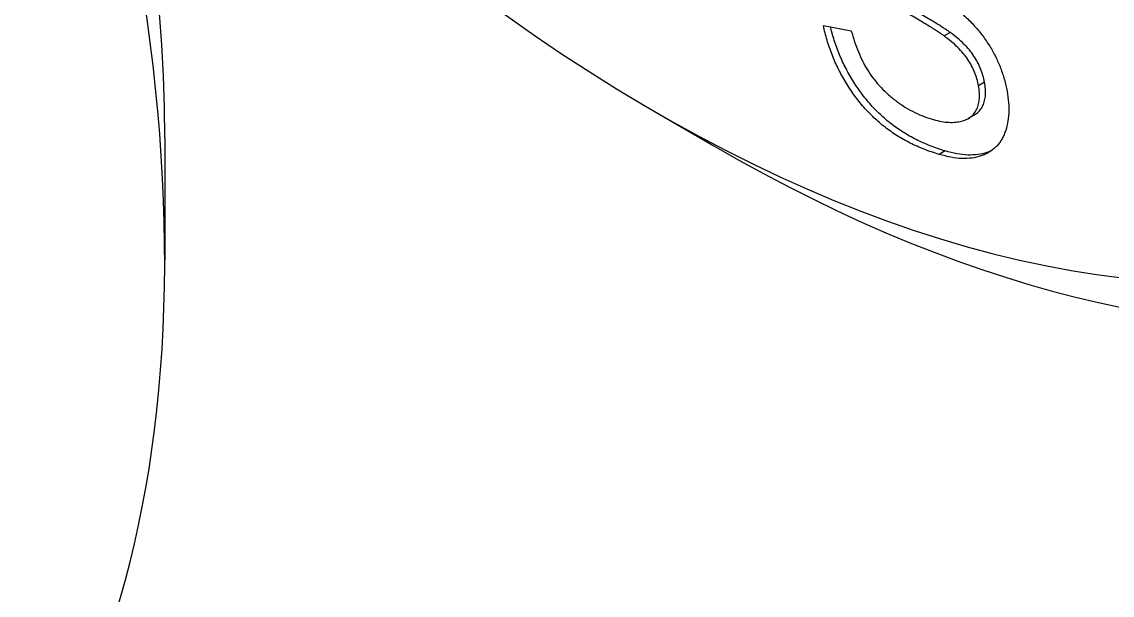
# Model space of a CAD drawing. Header units: millimetres. Extents: x 0 to 7722, y 0 to 5460.
# Drawn here: x 4571.55 to 4578.02, y 3542.6 to 3546 of the extents above; entities that cross this region are included whole.
import ezdxf

# ---------------------------------------------------------------- set-up
doc = ezdxf.new("R2010")
doc.units = ezdxf.units.MM
doc.header["$LTSCALE"] = 5
doc.layers.get('0').update_dxf_attribs({"linetype": 'CONTINUOUS'})

# ---------------------------------------------------------------- blocks, each defined once
blk = doc.blocks.new('RWFWFWEWEFWEFWEF')
for p, q in [((65.8052, -88.2821), (65.9705, -88.3133)), ((66.5575, -88.3237), (66.5215, -88.3443)), ((66.762, -88.6186), (66.7261, -88.6393)), ((64.7972, -88.7883), (65.155, -88.9959)), ((66.7015, -88.8127), (66.6655, -88.8334)), ((61.896, -88.9489), (61.896, -89.6729)), ((66.5279, -89.0261), (66.492, -89.0468))]:
    blk.add_line(p, q)
for centre, major_axis, start_param, end_param in [((65.1851, -80.0218), (-5.4885, 9.5309), 2.354261, 7.070517), ((64.8258, -80.2286), (-5.2349, 9.0906), 1.877073, 7.547705), ((55.1608, -85.7944), (4.7533, -8.2542), 0, 3.141593), ((55.7894, -85.4324), (4.3096, -7.4838), 0.787332, 2.354261)]:
    blk.add_ellipse(centre, major_axis=major_axis, ratio=0.578093, start_param=start_param, end_param=end_param)
for points, knots in [([(66.5215, -88.3443), (66.5158, -88.3402), (66.5031, -88.331), (66.4816, -88.3173), (66.4559, -88.3004), (66.4259, -88.282), (66.3916, -88.2615), (66.353, -88.2384), (66.3101, -88.2134), (66.2643, -88.1869), (66.2181, -88.16), (66.1741, -88.1335), (66.1336, -88.1082), (66.0967, -88.0844), (66.0632, -88.062), (66.0334, -88.0401), (66.0069, -88.0203), (65.9907, -88.0064), (65.9831, -87.9999)], [0, 0, 0, 0, 0.031864, 0.071519, 0.11938, 0.175091, 0.238186, 0.309987, 0.389185, 0.476439, 0.564346, 0.646173, 0.720794, 0.789209, 0.851638, 0.907197, 0.956691, 1, 1, 1, 1]), ([(66.5575, -88.3237), (66.5518, -88.3196), (66.539, -88.3103), (66.5175, -88.2966), (66.4918, -88.2797), (66.4618, -88.2613), (66.4275, -88.2408), (66.3889, -88.2177), (66.346, -88.1927), (66.3003, -88.1662), (66.254, -88.1394), (66.21, -88.1128), (66.1696, -88.0875), (66.1326, -88.0637), (66.0992, -88.0413), (66.0693, -88.0194), (66.0428, -87.9996), (66.0266, -87.9857), (66.019, -87.9792)], [0, 0, 0, 0, 0.031864, 0.071519, 0.11938, 0.175091, 0.238186, 0.309987, 0.389185, 0.476439, 0.564346, 0.646173, 0.720794, 0.789209, 0.851638, 0.907197, 0.956691, 1, 1, 1, 1]), ([(66.5848, -88.1747), (66.5955, -88.1835), (66.6164, -88.2007), (66.6466, -88.2285), (66.6754, -88.2561), (66.7022, -88.2846), (66.7273, -88.314), (66.7509, -88.3436), (66.7725, -88.3742), (66.7993, -88.4151), (66.8286, -88.4686), (66.8578, -88.5348), (66.8808, -88.6033), (66.8903, -88.6485), (66.8952, -88.6717)], [0, 0, 0, 0, 0.074406, 0.145506, 0.214209, 0.280101, 0.343524, 0.405701, 0.466132, 0.525067, 0.641436, 0.757749, 0.875956, 1, 1, 1, 1]), ([(66.492, -89.0468), (66.477, -89.042), (66.4474, -89.0327), (66.4037, -89.0168), (66.3613, -88.9988), (66.3206, -88.9799), (66.2811, -88.9588), (66.2431, -88.9363), (66.2066, -88.9121), (66.1715, -88.8865), (66.1378, -88.8589), (66.1054, -88.8298), (66.0742, -88.7991), (66.0443, -88.7664), (66.0155, -88.7321), (65.9882, -88.696), (65.9622, -88.6583), (65.9375, -88.6192), (65.9143, -88.579), (65.893, -88.5381), (65.8735, -88.4967), (65.856, -88.4548), (65.8403, -88.4122), (65.8268, -88.3692), (65.8144, -88.3256), (65.8083, -88.2967), (65.8052, -88.2821)], [0, 0, 0, 0, 0.054222, 0.106658, 0.156457, 0.204632, 0.25072, 0.29549, 0.338043, 0.379575, 0.419965, 0.459234, 0.498019, 0.536271, 0.574455, 0.612564, 0.65057, 0.689137, 0.727719, 0.766066, 0.804072, 0.842247, 0.880797, 0.919921, 0.959497, 1, 1, 1, 1]), ([(66.5279, -89.0261), (66.5129, -89.0213), (66.4833, -89.012), (66.4396, -88.9961), (66.3972, -88.9781), (66.3565, -88.9592), (66.317, -88.9381), (66.2791, -88.9157), (66.2425, -88.8915), (66.2075, -88.8658), (66.1737, -88.8382), (66.1413, -88.8091), (66.1101, -88.7784), (66.0802, -88.7457), (66.0514, -88.7114), (66.0241, -88.6753), (65.9981, -88.6376), (65.9734, -88.5985), (65.9502, -88.5583), (65.9289, -88.5174), (65.9094, -88.476), (65.8919, -88.4341), (65.8762, -88.3915), (65.8627, -88.3485), (65.8531, -88.3146), (65.8485, -88.2951), (65.8474, -88.2901)], [0, 0, 0, 0, 0.0542217, 0.1066576, 0.1564566, 0.2046323, 0.2507197, 0.2954898, 0.3380429, 0.3795749, 0.4199649, 0.4592336, 0.498019, 0.536271, 0.574455, 0.6125637, 0.6505699, 0.6891366, 0.7277188, 0.7660657, 0.8040719, 0.8422474, 0.8807973, 0.9199207, 0.9594974, 0.9735578, 0.9735578, 0.9735578, 0.9735578]), ([(65.9705, -88.3133), (65.9768, -88.3351), (65.9888, -88.3769), (66.0112, -88.4378), (66.0369, -88.4938), (66.0656, -88.5459), (66.0987, -88.5948), (66.1371, -88.6403), (66.1806, -88.6838), (66.2286, -88.724), (66.2801, -88.7612), (66.3339, -88.7924), (66.3895, -88.8184), (66.4264, -88.8304), (66.4453, -88.8365)], [0, 0, 0, 0, 0.08737, 0.167641, 0.242978, 0.313868, 0.384376, 0.458532, 0.537407, 0.622769, 0.712513, 0.804969, 0.900315, 1, 1, 1, 1]), ([(66.762, -88.6186), (66.7591, -88.6052), (66.7533, -88.5787), (66.7391, -88.5386), (66.7209, -88.4999), (66.6986, -88.462), (66.6709, -88.4255), (66.638, -88.3903), (66.5997, -88.3555), (66.5721, -88.3347), (66.5575, -88.3237)], [0, 0, 0, 0, 0.115611, 0.227627, 0.336985, 0.447784, 0.565548, 0.694608, 0.838469, 1, 1, 1, 1]), ([(66.7261, -88.6393), (66.7232, -88.6259), (66.7174, -88.5994), (66.7032, -88.5593), (66.685, -88.5206), (66.6627, -88.4827), (66.635, -88.4462), (66.602, -88.411), (66.5638, -88.3762), (66.5361, -88.3554), (66.5215, -88.3443)], [0, 0, 0, 0, 0.115611, 0.227627, 0.336985, 0.447784, 0.565548, 0.694608, 0.838469, 1, 1, 1, 1]), ([(66.4453, -88.8365), (66.4618, -88.841), (66.4939, -88.8499), (66.5394, -88.8563), (66.5811, -88.8572), (66.6184, -88.8517), (66.6514, -88.8418), (66.6789, -88.8262), (66.7004, -88.8049), (66.7164, -88.779), (66.7265, -88.7485), (66.732, -88.7153), (66.7319, -88.6786), (66.7281, -88.6525), (66.7261, -88.6393)], [0, 0, 0, 0, 0.109506, 0.21308, 0.312158, 0.406525, 0.495562, 0.577597, 0.654218, 0.727356, 0.797611, 0.865116, 0.931877, 1, 1, 1, 1]), ([(66.7015, -88.8127), (66.706, -88.81), (66.7186, -88.8017), (66.7363, -88.7842), (66.7524, -88.7583), (66.7624, -88.7278), (66.7679, -88.6946), (66.7679, -88.6579), (66.764, -88.6318), (66.762, -88.6186)], [0.5362115, 0.5362115, 0.5362115, 0.5362115, 0.5775974, 0.6542175, 0.7273556, 0.7976112, 0.8651157, 0.9318769, 1, 1, 1, 1]), ([(66.8952, -88.6717), (66.8987, -88.6945), (66.9058, -88.7401), (66.906, -88.804), (66.8988, -88.8637), (66.886, -88.909), (66.8718, -88.9421), (66.859, -88.9651), (66.8443, -88.986), (66.8273, -89.0043), (66.8086, -89.0207), (66.7876, -89.0346), (66.7647, -89.0463), (66.7317, -89.0595), (66.6862, -89.0697), (66.6265, -89.0724), (66.5614, -89.0652), (66.5155, -89.053), (66.492, -89.0468)], [0, 0, 0, 0, 0.074452, 0.148234, 0.222835, 0.299953, 0.33964, 0.378868, 0.418395, 0.458738, 0.498981, 0.540488, 0.583128, 0.626722, 0.715863, 0.80712, 0.901596, 1, 1, 1, 1]), ([(66.8031, -89.0241), (66.8023, -89.0244), (66.7934, -89.0285), (66.7676, -89.0388), (66.7221, -89.049), (66.6624, -89.0517), (66.5973, -89.0446), (66.5514, -89.0323), (66.5279, -89.0261)], [0.5786481, 0.5786481, 0.5786481, 0.5786481, 0.5831282, 0.6267219, 0.7158632, 0.8071199, 0.9015957, 1, 1, 1, 1])]:
    blk.add_open_spline(points, degree=3, knots=knots)

msp = doc.modelspace()

# ---------------------------------------------------------------- block references
msp.add_blockref('RWFWFWEWEFWEFWEF', (4510.4996, 3634.2604))

doc.saveas('drawing.dxf')
